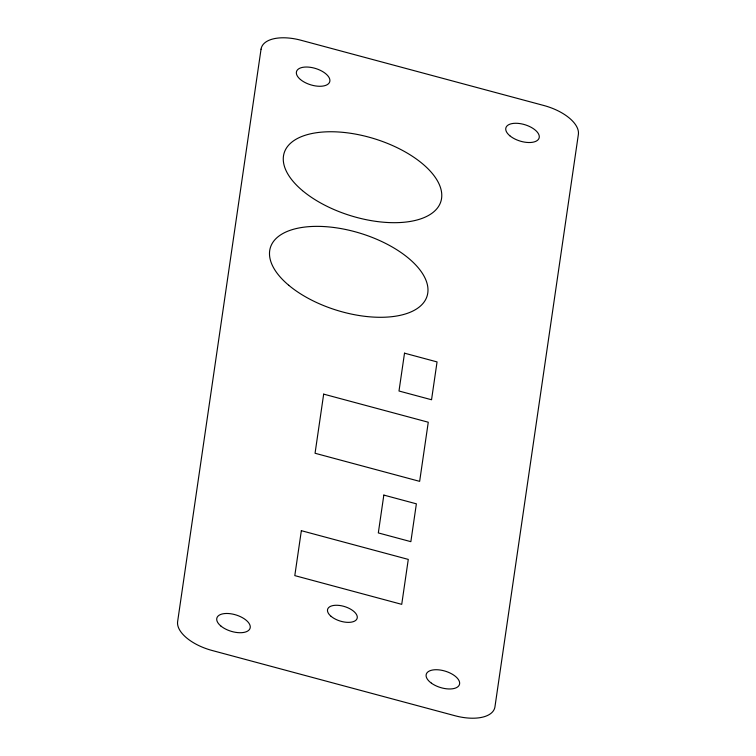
<?xml version="1.0" encoding="UTF-8"?>
<svg xmlns="http://www.w3.org/2000/svg" width="756" height="756" viewBox="0 0 756 756"><rect width="100%" height="100%" fill="white"/><g stroke="black" fill="none" stroke-linecap="round" stroke-linejoin="round"><path stroke-width="1.13" d="M261.047 49.187L177.632 621.564A38.594 18.947 17.2 0 0 212.058 650.472L455.008 715.743A38.594 18.947 17.2 0 0 494.953 706.813L578.368 134.436A38.594 18.947 17.2 0 0 543.942 105.528L300.992 40.257A38.594 18.947 17.2 0 0 261.047 49.187M301.351 530.684L294.802 575.618L401.729 604.346L408.278 559.402L301.351 530.684M323.672 394.131L315.054 453.26L419.646 481.355L428.265 422.226L323.672 394.131M383.831 495.085L378.321 532.923L410.858 541.665L416.376 503.827L383.831 495.085M404.517 353.175L398.998 391.013L431.544 399.754L437.053 361.916L404.517 353.175M331.081 616.338A15.441 7.579 17.2 0 0 356.463 619.636A15.441 7.579 17.2 0 0 339.595 605.471A15.441 7.579 17.2 0 0 331.081 616.338M220.78 625.94A17.369 8.524 17.2 0 0 249.338 629.644A17.369 8.524 17.2 0 0 230.353 613.711A17.369 8.524 17.2 0 0 220.78 625.94M431.392 683.15A17.369 8.524 17.2 0 0 459.213 685.116A17.369 8.524 17.2 0 0 438.007 669.788A17.369 8.524 17.2 0 0 431.392 683.15M509.799 135.74A17.369 8.524 17.2 0 0 538.357 139.444A17.369 8.524 17.2 0 0 519.372 123.511A17.369 8.524 17.2 0 0 509.799 135.74M300.415 79.493A17.369 8.524 17.2 0 0 328.973 83.198A17.369 8.524 17.2 0 0 309.998 67.265A17.369 8.524 17.2 0 0 300.415 79.493M302.504 190.644A82.017 40.257 17.2 0 0 437.346 208.136A82.017 40.257 17.2 0 0 347.732 132.886A82.017 40.257 17.2 0 0 302.504 190.644M288.716 285.248A82.017 40.257 17.2 0 0 423.558 302.74A82.017 40.257 17.2 0 0 333.944 227.499A82.017 40.257 17.2 0 0 288.716 285.248"/></g></svg>
